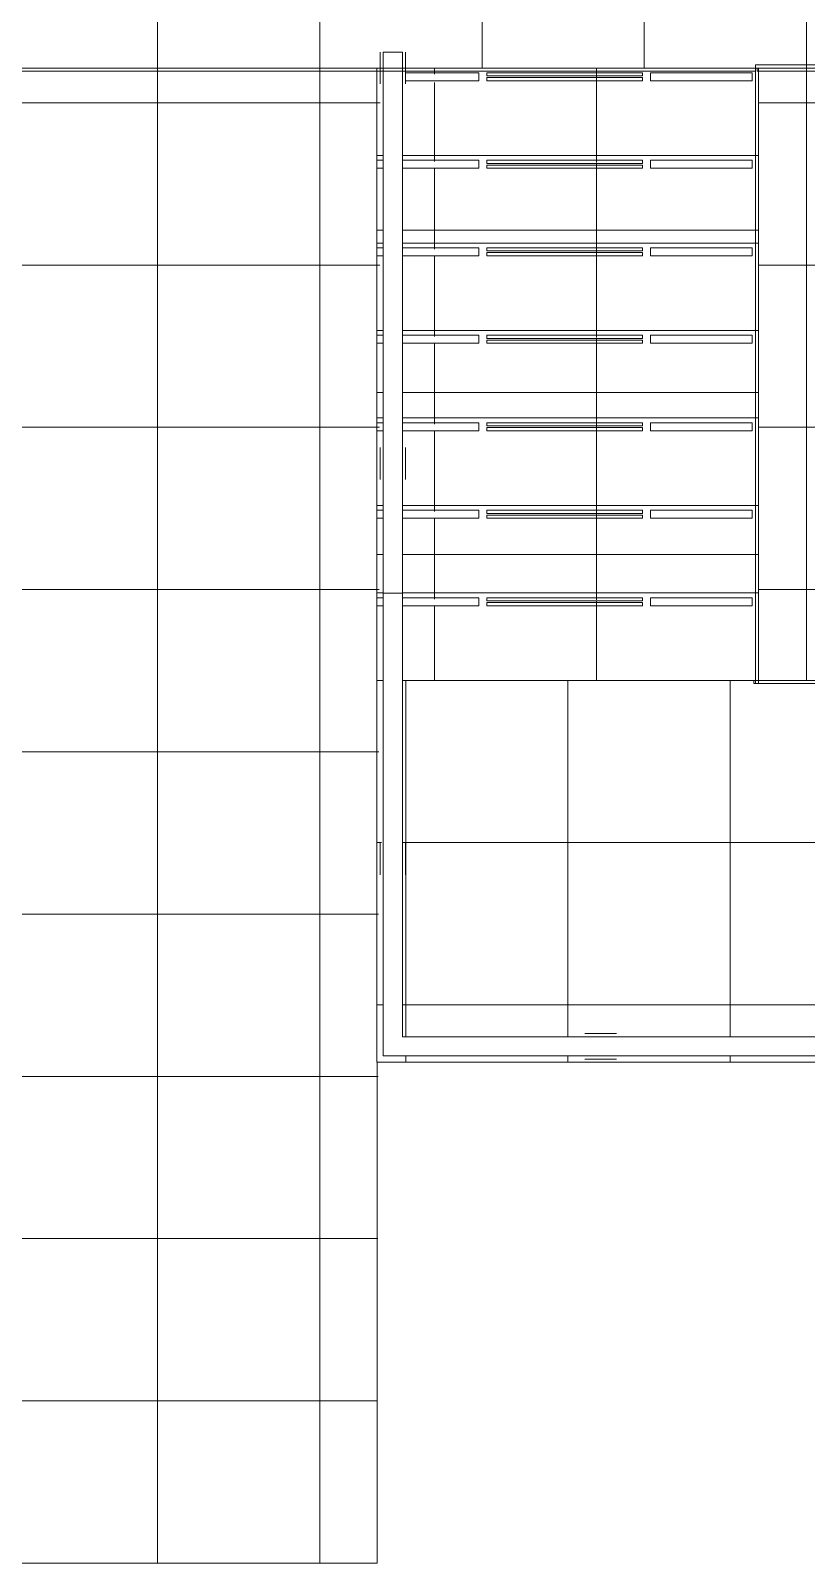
# Model space of a CAD drawing. Header units: metres. Extents: x 3856 to 4207, y -1118 to -691.
# Drawn here: x 3971.943 to 3974.382, y -996.427 to -991.61 of the extents above; entities that cross this region are included whole.
import ezdxf

# ---------------------------------------------------------------- set-up
doc = ezdxf.new("R2010")
doc.units = ezdxf.units.M
doc.linetypes.add('Basculante', pattern=[0.003, 0.002, -0.001])
for name, color, linetype, lineweight in [('_Above_ Railings Cut Line', 7, 'Basculante', 9), ('_Above_ Top Rails', 7, 'Basculante', 9), ('Balusters', 7, 'Continuous', 9), ('Floors', 7, 'Continuous', 9), ('Nosing Lines', 7, 'Continuous', 9), ('Outlines', 7, 'Continuous', 9), ('Railings', 7, 'Continuous', 9), ('Riser Lines', 7, 'Basculante', 9), ('Surface Pattern', 7, 'Continuous', 9), ('Top Rails', 7, 'Continuous', 9), ('Treads_Risers', 7, 'Continuous', 9), ('Walls', 7, 'Continuous', 9)]:
    doc.layers.add(name, color=color, linetype=linetype, lineweight=lineweight)
pattern_1 = [(0, (3974.232, -991.727), (0, 0.51), []), (90, (3974.232, -991.727), (-0.51, 3e-17), [])]

# ---------------------------------------------------------------- blocks, each defined once
blk = doc.blocks.new('Railing - 13048 _ 37248-12160401-IMPLANTACIÓN - KIT COMERCIAL')
at = {"layer": 'Balusters'}
for p, q in [((-0.04, 0.05), (-0.04, -0.05)), ((0.04, -0.05), (0.04, 0.05))]:
    blk.add_line(p, q, dxfattribs=at)
blk = doc.blocks.new('Railing - 13048 _ 37248-12160565-IMPLANTACIÓN - KIT COMERCIAL')
at = {"layer": 'Balusters'}
for p, q in [((-0.04, 0.05), (-0.04, -0.05)), ((0.04, -0.05), (0.04, 0.05))]:
    blk.add_line(p, q, dxfattribs=at)
blk = doc.blocks.new('Railing - 13048 _ 37248-V171-IMPLANTACIÓN - KIT COMERCIAL')
at = {"layer": 'Balusters'}
for p, q in [((-0.04, 0.05), (-0.04, -0.05)), ((0.04, -0.05), (0.04, 0.05))]:
    blk.add_line(p, q, dxfattribs=at)
blk = doc.blocks.new('Railing - 13048 _ 37248-12160568-IMPLANTACIÓN - KIT COMERCIAL')
at = {"layer": 'Balusters'}
for p, q in [((-0.04, 0.05), (-0.04, -0.05)), ((0.04, -0.05), (0.04, 0.05))]:
    blk.add_line(p, q, dxfattribs=at)
blk = doc.blocks.new('Railing - Railing-V210-IMPLANTACIÓN - KIT COMERCIAL')
at = {"layer": '_Above_ Railings Cut Line'}
for p, q in [((3975.2464, -1020.3196), (3975.2864, -1020.3196)), ((3975.2464, -1020.5946), (3975.2464, -1020.3196)), ((3975.2864, -1020.5946), (3975.2864, -1020.3196)), ((3975.2464, -1020.8974), (3975.2464, -1020.5946)), ((3975.2864, -1020.8788), (3975.2864, -1020.5946))]:
    blk.add_line(p, q, dxfattribs=at)
for name, p in [('Railing - 13048 _ 37248-12160401-IMPLANTACIÓN - KIT COMERCIAL', (3972.7164, -1020.3196)), ('Railing - 13048 _ 37248-12160565-IMPLANTACIÓN - KIT COMERCIAL', (3972.7164, -1021.5624)), ('Railing - 13048 _ 37248-V171-IMPLANTACIÓN - KIT COMERCIAL', (3972.7164, -1022.8053))]:
    blk.add_blockref(name, p)
for name, p, rotation in [('Railing - 13048 _ 37248-12160568-IMPLANTACIÓN - KIT COMERCIAL', (3975.2664, -1021.5624), 180), ('Railing - 13048 _ 37248-V171-IMPLANTACIÓN - KIT COMERCIAL', (3975.2664, -1022.8053), 180), ('Railing - 13048 _ 37248-V171-IMPLANTACIÓN - KIT COMERCIAL', (3973.37, -1023.3946), 90), ('Railing - 13048 _ 37248-V171-IMPLANTACIÓN - KIT COMERCIAL', (3974.6128, -1023.3946), 90)]:
    blk.add_blockref(name, p, dxfattribs=dict(rotation=rotation))
blk = doc.blocks.new('Top Rail Type - Top Rail_Internal_-V211-IMPLANTACIÓN - KIT COMERCIAL')
at = {"layer": 'Top Rails'}
for p, q in [((3972.6864, -1020.3196), (3972.6864, -1020.2696)), ((3972.6864, -1020.2696), (3972.7464, -1020.2696)), ((3972.7464, -1020.2696), (3972.7464, -1020.3196)), ((3972.6864, -1021.9696), (3972.6864, -1020.3196)), ((3972.7464, -1020.3196), (3972.6864, -1020.3196)), ((3972.7464, -1020.3196), (3972.7464, -1021.9696)), ((3972.6864, -1021.9696), (3972.7464, -1021.9696)), ((3972.6864, -1022.2446), (3972.6864, -1021.9696)), ((3972.7464, -1021.9696), (3972.7464, -1022.2446)), ((3972.6864, -1023.4246), (3972.6864, -1022.2446)), ((3972.7464, -1022.2446), (3972.7464, -1023.3646)), ((3975.2364, -1022.4279), (3975.2964, -1022.4279)), ((3975.2364, -1022.5196), (3975.2364, -1022.4279)), ((3975.2964, -1022.4279), (3975.2964, -1022.5196)), ((3975.2364, -1023.3646), (3975.2364, -1022.5196)), ((3975.2964, -1022.5196), (3975.2364, -1022.5196)), ((3975.2964, -1022.5196), (3975.2964, -1023.4246)), ((3972.7464, -1023.3646), (3975.2364, -1023.3646)), ((3975.2964, -1023.4246), (3972.6864, -1023.4246))]:
    blk.add_line(p, q, dxfattribs=at)
blk = doc.blocks.new('Top Rail Type - Top Rail_Internal_-V212-IMPLANTACIÓN - KIT COMERCIAL')
at = {"layer": '_Above_ Top Rails'}
for p, q in [((3975.2364, -1020.2696), (3975.2964, -1020.2696)), ((3975.2364, -1020.5946), (3975.2364, -1020.2696)), ((3975.2964, -1020.5946), (3975.2964, -1020.2696)), ((3975.2364, -1020.9021), (3975.2364, -1020.5946)), ((3975.2964, -1020.8741), (3975.2964, -1020.5946))]:
    blk.add_line(p, q, dxfattribs=at)
at = {"layer": 'Top Rails'}
for p, q in [((3972.7464, -1020.2696), (3972.6864, -1020.2696)), ((3972.6864, -1020.2696), (3972.6864, -1020.3196)), ((3972.7464, -1020.2696), (3972.7464, -1020.3196)), ((3972.6864, -1020.3196), (3972.6864, -1021.9696)), ((3972.7464, -1020.3196), (3972.7464, -1021.9696)), ((3975.2964, -1020.8741), (3975.2364, -1020.9021)), ((3975.2964, -1022.5196), (3975.2964, -1020.8741)), ((3975.2364, -1022.5196), (3975.2364, -1020.9021)), ((3972.6864, -1021.9696), (3972.6864, -1023.4246)), ((3972.7464, -1021.9696), (3972.7464, -1023.3646)), ((3975.2364, -1023.3646), (3975.2364, -1022.5196)), ((3975.2964, -1023.4246), (3975.2964, -1022.5196)), ((3972.7464, -1023.3646), (3975.2364, -1023.3646)), ((3972.6864, -1023.4246), (3975.2964, -1023.4246))]:
    blk.add_line(p, q, dxfattribs=at)
blk = doc.blocks.new('EDIFICIO TIPO A_rvt-2-IMPLANTACIÓN - KIT COMERCIAL')
at = {"layer": 'Surface Pattern', "true_color": 0x808080}
h = blk.add_hatch(dxfattribs=at)
h.set_pattern_fill('FP_46', color=8, style=0, pattern_type=2)
h.set_pattern_definition([(270, (3971.832, -925.537), (0.51, 3e-17), []), (0, (3971.832, -925.537), (0, 0.51), [])])
h.paths.add_polyline_path([(3975.949, -996.4273), (3976.8818, -996.4273), (3976.8818, -996.1823), (3976.8218, -996.1873), (3976.8218, -994.5373), (3976.8818, -994.5373), (3976.8818, -990.3373), (3971.8318, -990.3373), (3971.8318, -994.5373), (3971.8918, -994.5373), (3971.8918, -996.1873), (3971.8318, -996.1873), (3971.8318, -996.4273), (3973.0322, -996.4273), (3973.0418, -991.6773), (3973.1218, -991.6773), (3973.1218, -991.7273), (3974.2318, -991.7273), (3974.2318, -993.6523), (3974.4818, -993.6523), (3974.492, -992.8273), (3974.5242, -992.8123), (3974.4818, -992.8123), (3974.492, -992.7873), (3974.6018, -992.7762), (3974.6562, -992.5373), (3974.4818, -992.5373), (3974.4818, -992.5123), (3974.6659, -992.5123), (3974.802, -991.9523), (3975.0631, -992.5123), (3975.0678, -992.5223), (3975.0818, -992.5273), (3975.0748, -992.5373), (3975.1913, -992.7873), (3975.196, -992.7973), (3975.21, -992.8023), (3975.203, -992.8123), (3975.3615, -993.1523), (3975.3737, -993.0873), (3975.3416, -993.0873), (3975.3416, -993.0623), (3975.3834, -993.0623), (3975.4405, -992.8123), (3975.3416, -992.8123), (3975.3416, -992.7873), (3975.4503, -992.7873), (3975.5074, -992.5373), (3975.3416, -992.5373), (3975.3416, -992.5123), (3975.5171, -992.5123), (3975.5618, -992.3285), (3975.6818, -992.2773), (3975.6814, -996.4273)])
at = {"layer": 'Treads_Risers', "true_color": 0xd6cec9}
h = blk.add_hatch(dxfattribs=at)
h.set_pattern_fill('FP_53', color=254, style=0, pattern_type=2)
h.set_pattern_definition(pattern_1)
h.paths.add_polyline_path([(3973.2821, -992.0023), (3974.2318, -992.0023), (3974.2318, -991.7273), (3973.1218, -991.7273), (3973.1218, -991.7423), (3973.352, -991.7523), (3973.352, -991.7673), (3973.1118, -991.7773), (3973.1118, -992.0023)])
h.paths.add_polyline_path([(3973.0518, -992.0023), (3973.0418, -991.7673), (3973.0318, -991.7673), (3973.0318, -992.0023)])
h.paths.add_polyline_path([(3973.8916, -991.7673), (3973.8916, -991.7423), (3974.2118, -991.7423), (3974.2118, -991.7673)])
h.paths.add_polyline_path([(3973.377, -991.7523), (3973.377, -991.7423), (3973.8666, -991.7523)])
h.paths.add_polyline_path([(3973.0318, -991.7423), (3973.0418, -991.7423), (3973.0318, -991.7273)])
h = blk.add_hatch(dxfattribs=at)
h.set_pattern_fill('FP_53', color=254, style=0, pattern_type=2)
h.set_pattern_definition(pattern_1)
h.paths.add_polyline_path([(3973.377, -992.2773), (3974.2318, -992.2773), (3974.2318, -992.0023), (3973.1118, -992.0023), (3973.1118, -992.0173), (3973.352, -992.0273), (3973.352, -992.0423), (3973.1118, -992.0423), (3973.1118, -992.2773), (3973.352, -992.2773)])
h.paths.add_polyline_path([(3973.0518, -992.2773), (3973.0518, -992.0423), (3973.0318, -992.0423), (3973.0318, -992.2773)])
h.paths.add_polyline_path([(3973.8916, -992.0423), (3973.8916, -992.0173), (3974.2118, -992.0173), (3974.2118, -992.0423)])
h.paths.add_polyline_path([(3973.377, -992.0273), (3973.377, -992.0173), (3973.8666, -992.0273)])
h.paths.add_polyline_path([(3973.0318, -992.0173), (3973.0518, -992.0173), (3973.0518, -992.0023), (3973.0318, -992.0023)])
h = blk.add_hatch(dxfattribs=at)
h.set_pattern_fill('FP_53', color=254, style=0, pattern_type=2)
h.set_pattern_definition(pattern_1)
h.paths.add_polyline_path([(3973.377, -992.5523), (3974.2318, -992.5523), (3974.2318, -992.2773), (3973.1118, -992.2773), (3973.1118, -992.2923), (3973.352, -992.3023), (3973.352, -992.3173), (3973.1118, -992.3173), (3973.1118, -992.5523), (3973.352, -992.5523)])
h.paths.add_polyline_path([(3973.0518, -992.5523), (3973.0518, -992.3173), (3973.0318, -992.3173), (3973.0318, -992.5523)])
h.paths.add_polyline_path([(3973.8916, -992.3173), (3973.8916, -992.2923), (3974.2118, -992.2923), (3974.2118, -992.3173)])
h.paths.add_polyline_path([(3973.0318, -992.2923), (3973.0518, -992.2923), (3973.0518, -992.2773), (3973.0318, -992.2773)])
h = blk.add_hatch(dxfattribs=at)
h.set_pattern_fill('FP_53', color=254, style=0, pattern_type=2)
h.set_pattern_definition(pattern_1)
h.paths.add_polyline_path([(3973.377, -992.8273), (3974.2318, -992.8273), (3974.2318, -992.5523), (3973.1118, -992.5523), (3973.1118, -992.5673), (3973.352, -992.5773), (3973.352, -992.5923), (3973.1118, -992.5923), (3973.1118, -992.8273), (3973.352, -992.8273)])
h.paths.add_polyline_path([(3973.0518, -992.8273), (3973.0518, -992.5923), (3973.0318, -992.5923), (3973.0318, -992.8273)])
h.paths.add_polyline_path([(3973.8916, -992.5923), (3973.8916, -992.5673), (3974.2118, -992.5673), (3974.2118, -992.5923)])
h.paths.add_polyline_path([(3973.377, -992.5773), (3973.377, -992.5673), (3973.8666, -992.5773)])
h.paths.add_polyline_path([(3973.0318, -992.5673), (3973.0518, -992.5673), (3973.0518, -992.5523), (3973.0318, -992.5523)])
h = blk.add_hatch(dxfattribs=at)
h.set_pattern_fill('FP_53', color=254, style=0, pattern_type=2)
h.set_pattern_definition(pattern_1)
h.paths.add_polyline_path([(3973.377, -993.1023), (3974.2318, -993.1023), (3974.2318, -992.8273), (3973.1118, -992.8273), (3973.1218, -992.8423), (3973.352, -992.8523), (3973.352, -992.8673), (3973.1118, -992.8673), (3973.1218, -993.1023), (3973.352, -993.1023)])
h.paths.add_polyline_path([(3973.0518, -993.1023), (3973.0418, -992.8673), (3973.0318, -992.8673), (3973.0418, -993.1023)])
h.paths.add_polyline_path([(3973.8916, -992.8673), (3973.8916, -992.8423), (3974.2118, -992.8423), (3974.2118, -992.8673)])
h.paths.add_polyline_path([(3973.377, -992.8523), (3973.377, -992.8423), (3973.8666, -992.8523)])
h.paths.add_polyline_path([(3973.0418, -992.8423), (3973.0518, -992.8423), (3973.0418, -992.8273), (3973.0318, -992.8273), (3973.0318, -992.8423)])
h = blk.add_hatch(dxfattribs=at)
h.set_pattern_fill('FP_53', color=254, style=0, pattern_type=2)
h.set_pattern_definition(pattern_1)
h.paths.add_polyline_path([(3973.377, -993.3773), (3974.2318, -993.3773), (3974.2318, -993.1023), (3973.1118, -993.1023), (3973.1118, -993.1173), (3973.352, -993.1273), (3973.352, -993.1423), (3973.1118, -993.1423), (3973.1118, -993.3773), (3973.352, -993.3773)])
h.paths.add_polyline_path([(3973.0518, -993.3773), (3973.0518, -993.1423), (3973.0318, -993.1423), (3973.0318, -993.3773)])
h.paths.add_polyline_path([(3973.8916, -993.1423), (3973.8916, -993.1173), (3974.2118, -993.1173), (3974.2118, -993.1423)])
h.paths.add_polyline_path([(3973.0318, -993.1173), (3973.0518, -993.1173), (3973.0518, -993.1023), (3973.0318, -993.1023)])
h = blk.add_hatch(dxfattribs=at)
h.set_pattern_fill('FP_53', color=254, style=0, pattern_type=2)
h.set_pattern_definition(pattern_1)
h.paths.add_polyline_path([(3973.1118, -993.6523), (3974.2318, -993.6523), (3974.2318, -993.3773), (3973.1118, -993.3773), (3973.1118, -993.3923), (3973.352, -993.4023), (3973.352, -993.4173), (3973.1118, -993.4173), (3973.1118, -993.5796)])
h.paths.add_polyline_path([(3973.0518, -993.6523), (3973.0518, -993.4173), (3973.0318, -993.4173), (3973.0318, -993.6523)])
h.paths.add_polyline_path([(3973.8916, -993.4173), (3973.8916, -993.3923), (3974.2118, -993.3923), (3974.2118, -993.4173)])
h.paths.add_polyline_path([(3973.377, -993.4023), (3973.377, -993.3923), (3973.8666, -993.4023)])
h.paths.add_polyline_path([(3973.0518, -993.3923), (3973.0518, -993.3773), (3973.0318, -993.3773), (3973.0318, -993.3923)])
h = blk.add_hatch(dxfattribs=at)
h.set_pattern_fill('FP_51', color=254, style=0, pattern_type=2)
h.set_pattern_definition([(0, (3973.632, -993.652), (0, 0.51), []), (90, (3973.632, -993.652), (-0.51, 3e-17), [])])
h.paths.add_polyline_path([(3973.1118, -994.8523), (3975.6818, -994.8523), (3975.6818, -993.6523), (3975.6618, -993.6523), (3975.6618, -994.8323), (3973.0518, -994.8323), (3973.0418, -993.6523), (3973.0318, -993.6523), (3973.0318, -994.8523), (3973.0518, -994.8523)])
h.paths.add_polyline_path([(3974.4818, -994.7723), (3975.6018, -994.7723), (3975.6018, -993.6523), (3973.1118, -993.6523), (3973.1118, -994.7723), (3973.7853, -994.7723)])
at = {"layer": 'Floors'}
for p, q in [((3973.0318, -991.7423), (3973.0318, -991.7673)), ((3973.352, -991.7423), (3973.1218, -991.7423)), ((3973.1218, -991.7673), (3973.352, -991.7673)), ((3973.352, -991.7673), (3973.352, -991.7423)), ((3973.8666, -991.7423), (3973.377, -991.7423)), ((3973.377, -991.7423), (3973.377, -991.7523)), ((3973.377, -991.7523), (3973.8666, -991.7523)), ((3973.8666, -991.7573), (3973.377, -991.7573)), ((3973.377, -991.7573), (3973.377, -991.7673)), ((3973.377, -991.7673), (3973.8666, -991.7673)), ((3973.8666, -991.7523), (3973.8666, -991.7423)), ((3973.8666, -991.7673), (3973.8666, -991.7573)), ((3973.8916, -991.7423), (3973.8916, -991.7673)), ((3974.2118, -991.7423), (3973.8916, -991.7423)), ((3973.8916, -991.7673), (3974.2118, -991.7673)), ((3974.2118, -991.7673), (3974.2118, -991.7423)), ((3973.0518, -992.0173), (3973.0318, -992.0173)), ((3973.0318, -992.0173), (3973.0318, -992.0423)), ((3973.352, -992.0173), (3973.1118, -992.0173)), ((3973.352, -992.0423), (3973.352, -992.0173)), ((3973.8666, -992.0173), (3973.377, -992.0173)), ((3973.377, -992.0173), (3973.377, -992.0273)), ((3973.8666, -992.0273), (3973.8666, -992.0173)), ((3973.8916, -992.0173), (3973.8916, -992.0423)), ((3974.2118, -992.0173), (3973.8916, -992.0173)), ((3974.2118, -992.0423), (3974.2118, -992.0173)), ((3973.0318, -992.0423), (3973.0518, -992.0423)), ((3973.1118, -992.0423), (3973.352, -992.0423)), ((3973.377, -992.0273), (3973.8666, -992.0273)), ((3973.8666, -992.0323), (3973.377, -992.0323)), ((3973.377, -992.0323), (3973.377, -992.0423)), ((3973.377, -992.0423), (3973.8666, -992.0423)), ((3973.8666, -992.0423), (3973.8666, -992.0323)), ((3973.8916, -992.0423), (3974.2118, -992.0423)), ((3973.0518, -992.2923), (3973.0318, -992.2923)), ((3973.0318, -992.2923), (3973.0318, -992.3173)), ((3973.352, -992.2923), (3973.1118, -992.2923)), ((3973.352, -992.3173), (3973.352, -992.2923)), ((3973.8666, -992.2923), (3973.377, -992.2923)), ((3973.377, -992.2923), (3973.377, -992.3023)), ((3973.377, -992.3023), (3973.8666, -992.3023)), ((3973.8666, -992.3073), (3973.377, -992.3073)), ((3973.377, -992.3073), (3973.377, -992.3173)), ((3973.8666, -992.3023), (3973.8666, -992.2923)), ((3973.8666, -992.3173), (3973.8666, -992.3073)), ((3973.8916, -992.2923), (3973.8916, -992.3173)), ((3974.2118, -992.2923), (3973.8916, -992.2923)), ((3974.2118, -992.3173), (3974.2118, -992.2923)), ((3973.0318, -992.3173), (3973.0518, -992.3173)), ((3973.1118, -992.3173), (3973.352, -992.3173)), ((3973.377, -992.3173), (3973.8666, -992.3173)), ((3973.8916, -992.3173), (3974.2118, -992.3173)), ((3973.0518, -992.5673), (3973.0318, -992.5673)), ((3973.0318, -992.5673), (3973.0318, -992.5923)), ((3973.0318, -992.5923), (3973.0518, -992.5923)), ((3973.352, -992.5673), (3973.1118, -992.5673)), ((3973.1118, -992.5923), (3973.352, -992.5923)), ((3973.352, -992.5923), (3973.352, -992.5673)), ((3973.8666, -992.5673), (3973.377, -992.5673)), ((3973.377, -992.5673), (3973.377, -992.5773)), ((3973.377, -992.5773), (3973.8666, -992.5773)), ((3973.8666, -992.5823), (3973.377, -992.5823)), ((3973.377, -992.5823), (3973.377, -992.5923)), ((3973.377, -992.5923), (3973.8666, -992.5923)), ((3973.8666, -992.5773), (3973.8666, -992.5673)), ((3973.8666, -992.5923), (3973.8666, -992.5823)), ((3973.8916, -992.5673), (3973.8916, -992.5923)), ((3974.2118, -992.5673), (3973.8916, -992.5673)), ((3973.8916, -992.5923), (3974.2118, -992.5923)), ((3974.2118, -992.5923), (3974.2118, -992.5673)), ((3973.0518, -992.8423), (3973.0318, -992.8423)), ((3973.0318, -992.8423), (3973.0318, -992.8673)), ((3973.0318, -992.8673), (3973.0518, -992.8673)), ((3973.352, -992.8423), (3973.1118, -992.8423)), ((3973.1118, -992.8673), (3973.352, -992.8673)), ((3973.352, -992.8673), (3973.352, -992.8423)), ((3973.8666, -992.8423), (3973.377, -992.8423)), ((3973.377, -992.8423), (3973.377, -992.8523)), ((3973.377, -992.8523), (3973.8666, -992.8523)), ((3973.8666, -992.8573), (3973.377, -992.8573)), ((3973.377, -992.8573), (3973.377, -992.8673)), ((3973.377, -992.8673), (3973.8666, -992.8673)), ((3973.8666, -992.8523), (3973.8666, -992.8423)), ((3973.8666, -992.8673), (3973.8666, -992.8573)), ((3973.8916, -992.8423), (3973.8916, -992.8673)), ((3974.2118, -992.8423), (3973.8916, -992.8423)), ((3973.8916, -992.8673), (3974.2118, -992.8673)), ((3974.2118, -992.8673), (3974.2118, -992.8423)), ((3973.0518, -993.1173), (3973.0318, -993.1173)), ((3973.0318, -993.1173), (3973.0318, -993.1423)), ((3973.352, -993.1173), (3973.1118, -993.1173)), ((3973.352, -993.1423), (3973.352, -993.1173)), ((3973.8666, -993.1173), (3973.377, -993.1173)), ((3973.377, -993.1173), (3973.377, -993.1273)), ((3973.377, -993.1273), (3973.8666, -993.1273)), ((3973.8666, -993.1273), (3973.8666, -993.1173)), ((3973.8916, -993.1173), (3973.8916, -993.1423)), ((3974.2118, -993.1173), (3973.8916, -993.1173)), ((3974.2118, -993.1423), (3974.2118, -993.1173)), ((3973.0318, -993.1423), (3973.0518, -993.1423)), ((3973.1118, -993.1423), (3973.352, -993.1423)), ((3973.8666, -993.1323), (3973.377, -993.1323)), ((3973.377, -993.1323), (3973.377, -993.1423)), ((3973.377, -993.1423), (3973.8666, -993.1423)), ((3973.8666, -993.1423), (3973.8666, -993.1323)), ((3973.8916, -993.1423), (3974.2118, -993.1423)), ((3973.0518, -993.3923), (3973.0318, -993.3923)), ((3973.0318, -993.3923), (3973.0318, -993.4173)), ((3973.352, -993.3923), (3973.1118, -993.3923)), ((3973.352, -993.4173), (3973.352, -993.3923)), ((3973.8666, -993.3923), (3973.377, -993.3923)), ((3973.377, -993.3923), (3973.377, -993.4023)), ((3973.377, -993.4023), (3973.8666, -993.4023)), ((3973.8666, -993.4073), (3973.377, -993.4073)), ((3973.377, -993.4073), (3973.377, -993.4173)), ((3973.8666, -993.4023), (3973.8666, -993.3923)), ((3973.8666, -993.4173), (3973.8666, -993.4073)), ((3973.8916, -993.3923), (3973.8916, -993.4173)), ((3974.2118, -993.3923), (3973.8916, -993.3923)), ((3974.2118, -993.4173), (3974.2118, -993.3923)), ((3973.0318, -993.4173), (3973.0518, -993.4173)), ((3973.1118, -993.4173), (3973.352, -993.4173)), ((3973.377, -993.4173), (3973.8666, -993.4173)), ((3973.8916, -993.4173), (3974.2118, -993.4173)), ((3973.0322, -996.4273), (3973.0322, -994.8519)), ((3971.8318, -996.4273), (3973.0322, -996.4273))]:
    blk.add_line(p, q, dxfattribs=at)
at = {"layer": 'Nosing Lines'}
for p, q in [((3973.0518, -992.0023), (3973.0318, -992.0023)), ((3974.2318, -992.0023), (3973.1118, -992.0023)), ((3973.0518, -992.2773), (3973.0318, -992.2773)), ((3974.2318, -992.2773), (3973.1118, -992.2773)), ((3973.0518, -992.5523), (3973.0318, -992.5523)), ((3974.2318, -992.5523), (3973.1118, -992.5523)), ((3973.0518, -992.8273), (3973.0318, -992.8273)), ((3974.2318, -992.8273), (3973.1118, -992.8273)), ((3973.0518, -993.1023), (3973.0318, -993.1023)), ((3974.2318, -993.1023), (3973.1118, -993.1023)), ((3973.0518, -993.3773), (3973.0318, -993.3773)), ((3974.2318, -993.3773), (3973.1118, -993.3773))]:
    blk.add_line(p, q, dxfattribs=at)
at = {"layer": 'Outlines'}
for p, q in [((3973.0318, -991.7273), (3973.0318, -991.7423)), ((3974.2318, -991.7273), (3973.1218, -991.7273)), ((3974.2318, -991.7273), (3974.2318, -992.0023)), ((3973.0318, -991.7673), (3973.0318, -992.0023)), ((3973.0318, -992.0023), (3973.0318, -992.0173)), ((3974.2318, -992.0023), (3974.2318, -992.2773)), ((3973.0318, -992.0423), (3973.0318, -992.2773)), ((3973.0318, -992.2773), (3973.0318, -992.2923)), ((3974.2318, -992.2773), (3974.2318, -992.5523)), ((3973.0318, -992.3173), (3973.0318, -992.5523)), ((3973.0318, -992.5523), (3973.0318, -992.5673)), ((3973.0318, -992.5923), (3973.0318, -992.8273)), ((3974.2318, -992.5523), (3974.2318, -992.8273)), ((3973.0318, -992.8273), (3973.0318, -992.8423)), ((3974.2318, -992.8273), (3974.2318, -993.1023)), ((3973.0318, -992.8673), (3973.0318, -993.1023)), ((3973.0318, -993.1023), (3973.0318, -993.1173)), ((3974.2318, -993.1023), (3974.2318, -993.3773)), ((3973.0318, -993.1423), (3973.0318, -993.3773)), ((3973.0318, -993.3773), (3973.0318, -993.3923)), ((3974.2318, -993.3773), (3974.2318, -993.6523)), ((3973.0318, -993.4173), (3973.0318, -993.6523)), ((3973.0318, -993.6523), (3973.0318, -994.8523)), ((3973.0518, -993.6523), (3973.0318, -993.6523)), ((3974.2318, -993.6523), (3973.1118, -993.6523)), ((3974.4818, -993.6523), (3974.2318, -993.6523)), ((3973.0318, -994.8523), (3975.6818, -994.8523))]:
    blk.add_line(p, q, dxfattribs=at)
at = {"layer": 'Riser Lines'}
for p, q in [((3974.2318, -991.7273), (3973.1218, -991.7273)), ((3973.0518, -992.0023), (3973.0318, -992.0023)), ((3974.2318, -992.0023), (3973.1118, -992.0023)), ((3973.0518, -992.2773), (3973.0318, -992.2773)), ((3974.2318, -992.2773), (3973.1118, -992.2773)), ((3973.0518, -992.5523), (3973.0318, -992.5523)), ((3974.2318, -992.5523), (3973.1118, -992.5523)), ((3973.0518, -992.8273), (3973.0318, -992.8273)), ((3974.2318, -992.8273), (3973.1118, -992.8273)), ((3973.0518, -993.1023), (3973.0318, -993.1023)), ((3974.2318, -993.1023), (3973.1118, -993.1023)), ((3973.0518, -993.3773), (3973.0318, -993.3773)), ((3974.2318, -993.3773), (3973.1118, -993.3773))]:
    blk.add_line(p, q, dxfattribs=at)
at = {"layer": 'Walls', "lineweight": 18}
for p, q in [((3974.2218, -991.7273), (3971.8351, -991.7273)), ((3974.2218, -991.7373), (3974.2218, -991.7273)), ((3974.2218, -991.7273), (3974.2218, -993.6623)), ((3974.2318, -991.7273), (3974.2218, -991.7273)), ((3974.4818, -991.7273), (3974.2268, -991.7273)), ((3974.2268, -991.7273), (3974.2268, -991.7373)), ((3974.2318, -993.6623), (3974.2318, -991.7273)), ((3971.8351, -991.7373), (3974.2218, -991.7373)), ((3974.2268, -991.7373), (3974.4818, -991.7373)), ((3974.4818, -993.6523), (3974.2168, -993.6523)), ((3974.2168, -993.6523), (3974.2168, -993.6623)), ((3974.2168, -993.6623), (3974.4918, -993.6623)), ((3974.2218, -993.6623), (3974.2318, -993.6623))]:
    blk.add_line(p, q, dxfattribs=at)
at = {"layer": 'Walls'}
for p, q in [((3974.4968, -991.7173), (3974.2218, -991.7173)), ((3974.2218, -991.7173), (3974.4968, -991.7173)), ((3974.2218, -991.7273), (3974.2218, -991.7173)), ((3974.2218, -991.7173), (3974.2218, -991.7273)), ((3974.4968, -991.7273), (3974.2318, -991.7273)), ((3974.2318, -991.7273), (3974.4968, -991.7273))]:
    blk.add_line(p, q, dxfattribs=at)
at = {"layer": 'Railings', "lineweight": 9}
blk.add_blockref('Railing - Railing-V210-IMPLANTACIÓN - KIT COMERCIAL', (0.3653, 28.5922), dxfattribs=at)
at = {"layer": 'Top Rails', "lineweight": 9}
for name in ['Top Rail Type - Top Rail_Internal_-V211-IMPLANTACIÓN - KIT COMERCIAL', 'Top Rail Type - Top Rail_Internal_-V212-IMPLANTACIÓN - KIT COMERCIAL']:
    blk.add_blockref(name, (0.3653, 28.5922), dxfattribs=at)

msp = doc.modelspace()

# ---------------------------------------------------------------- block references
at = {"lineweight": 5}
msp.add_blockref('EDIFICIO TIPO A_rvt-2-IMPLANTACIÓN - KIT COMERCIAL', (0, 0), dxfattribs=at)

doc.saveas('drawing.dxf')
